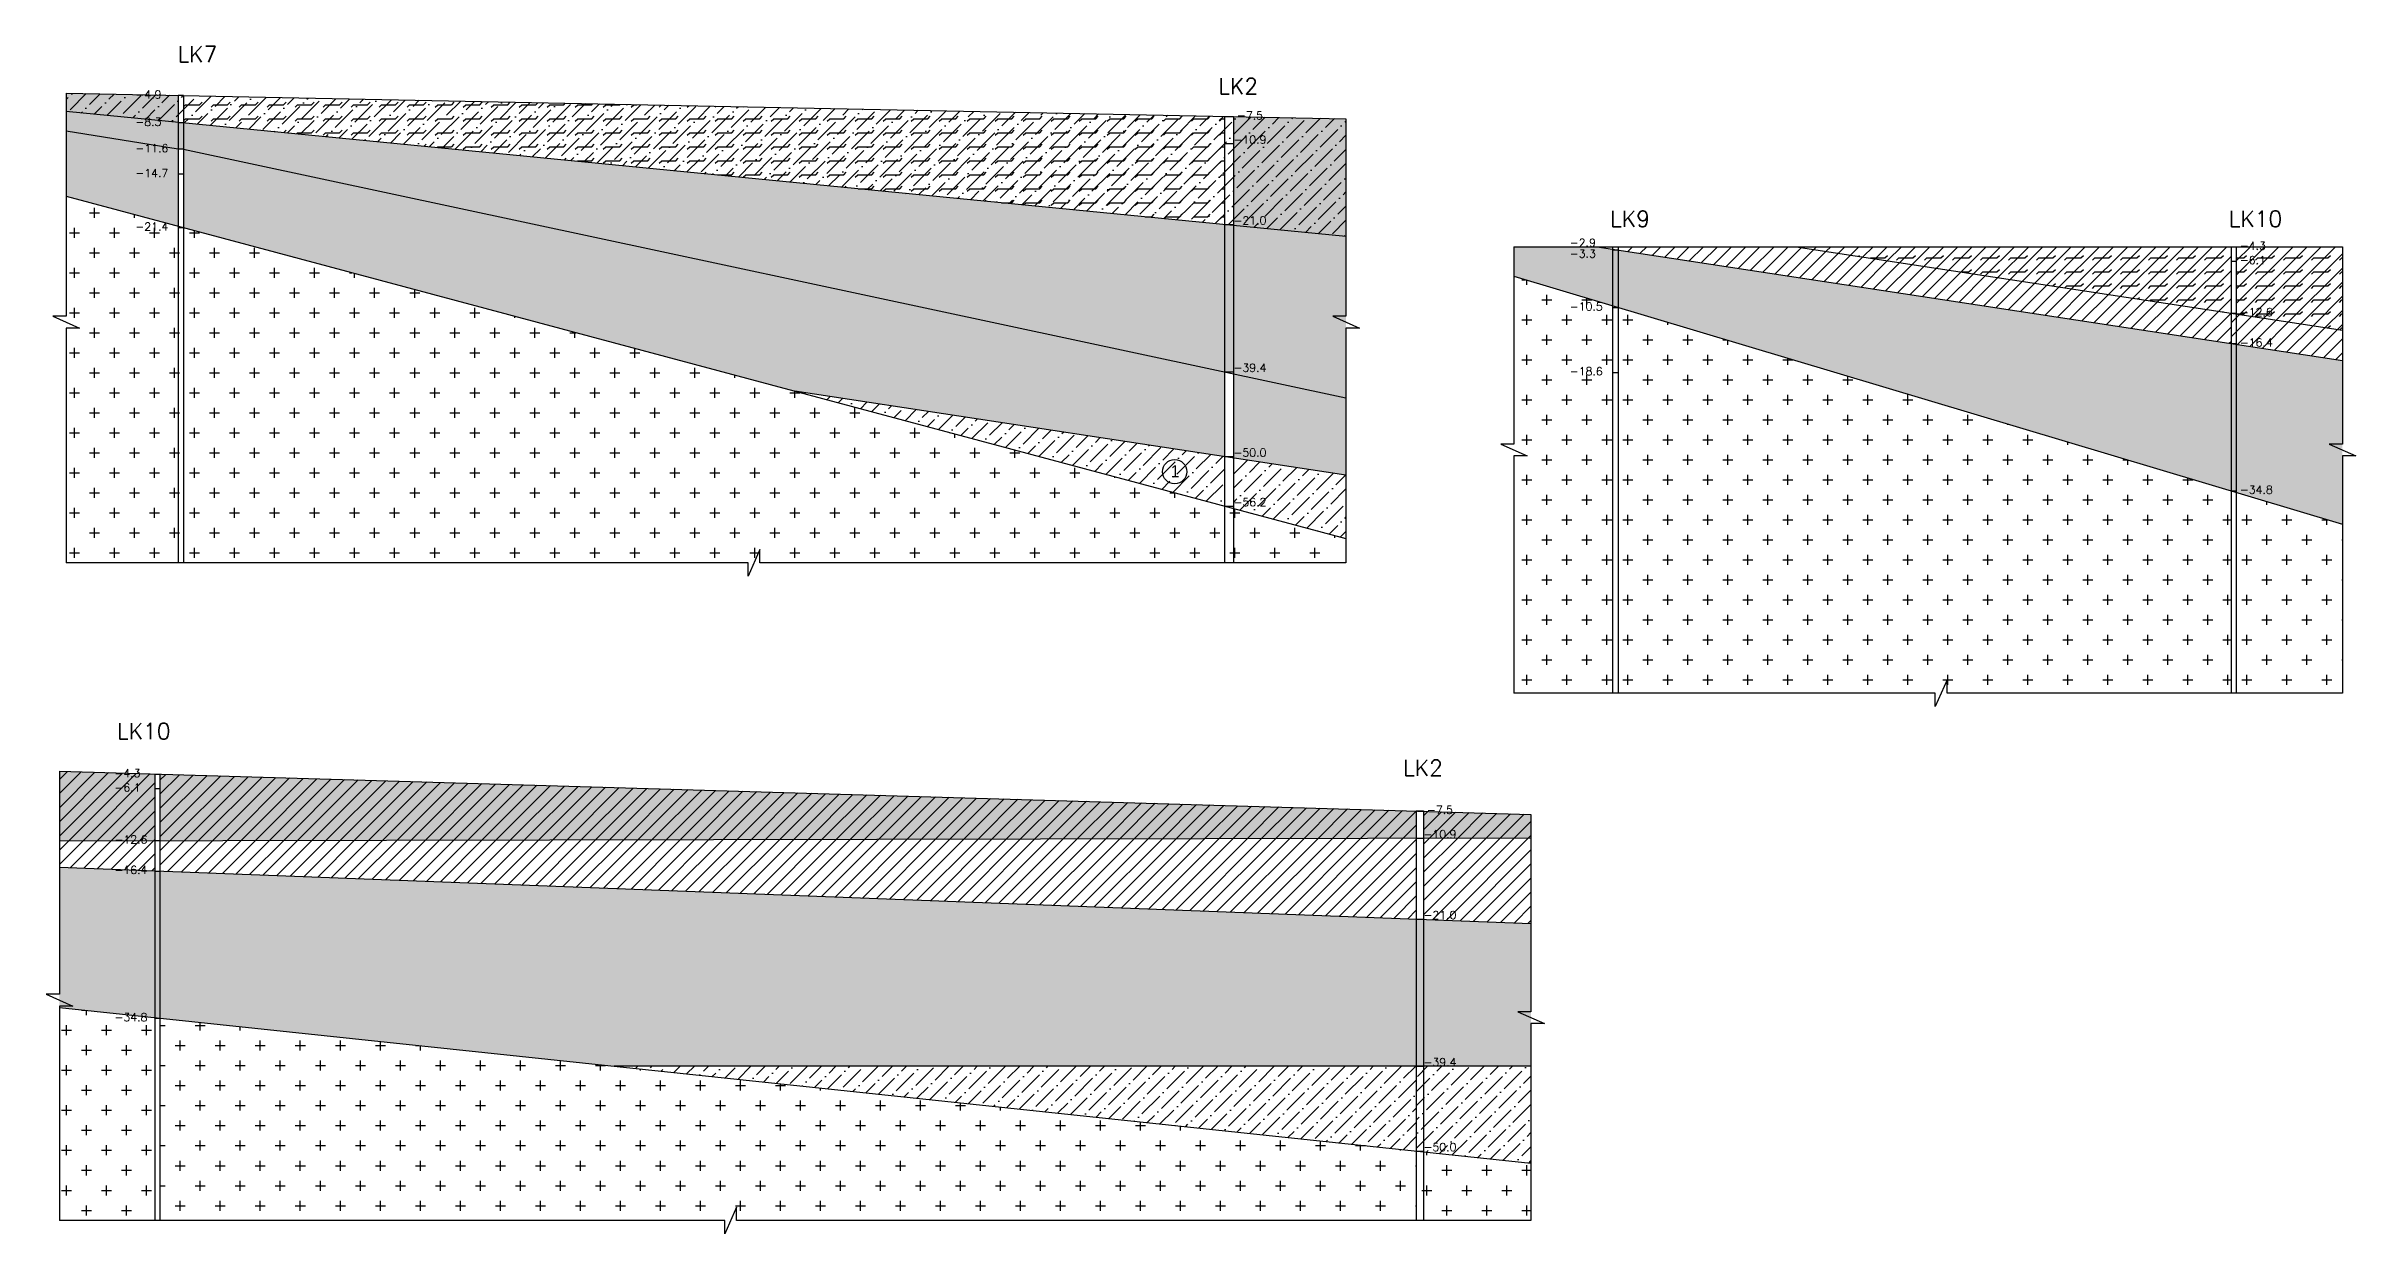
# Model space of a CAD drawing. Header units: millimetres. Extents: x 501029 to 503193, y 1805862 to 1807132.
# Drawn here: x 502878.6 to 503167.2, y 1805876.8 to 1806025.2 of the extents above; entities that cross this region are included whole.
import ezdxf

# ---------------------------------------------------------------- set-up
doc = ezdxf.new("R2010")
doc.units = ezdxf.units.MM
doc.header["$LTSCALE"] = 12
doc.header["$MEASUREMENT"] = 0
doc.layers.add('A1TITLE', color=7, linetype='CONTINUOUS')
doc.layers.add('BOREHOLE', color=7, linetype='CONTINUOUS')
doc.styles.add('SMALL', font='Vnavan.ttf', dxfattribs={"height": 2})
doc.styles.get("Standard").update_dxf_attribs({"font": 'romans.shx'})
pattern_1 = [(45, (37.2219, -422.1938), (-0.8838834765, 0.8838834765), [])]
pattern_2 = [(0, (44.0111, -440.6137), (0, 1.75), [1.75, -1.75]), (45, (45.7611, -440.6137), (1e-16, 1.7499999971), [0.4375, -1.599873737, 0.4375, -2.474873737])]
pattern_3 = [(37.5, (44.0111, -440.6137), (-0.0629933581, 1.926823769), [0, -1.52, 0, -1.7, 0, -1.625]), (7.5, (44.0111, -440.6137), (1.7697767053, 2.8221460652), [0, -0.82, 0, -1.37, 0, -0.525]), (327.5, (42.7811, -440.6137), (3.1141418618, 0.0056590535), [0, -0.5, 0, -1.8, 0, -2.35]), (317.5, (42.7811, -440.6137), (3.0061266046, 0.877675565), [0, -0.25, 0, -1.18, 0, -1.35])]
pattern_4 = [(0, (44.0111, -440.6137), (2.5, 2.5), [1.25, -3.75]), (90, (44.6361, -441.2387), (-2.5, 2.5), [1.25, -3.75])]
pattern_5 = [(45, (44.0111, -440.6137), (0.6629126074, 2.4306795603), [3.125, -0.625, 0, -0.625])]
pattern_6 = [(45, (48.1252, -461.501), (-0.8838834765, 0.8838834765), [])]
pattern_7 = [(45, (40.4985, -461.501), (-0.8838834765, 0.8838834765), [])]
pattern_8 = [(45, (40.4985, -432.7765), (-0.8838834765, 0.8838834765), [])]

msp = doc.modelspace()

# ---------------------------------------------------------------- hatches: boundary and pattern name
at = {"layer": 'BOREHOLE', "linetype": 'Continuous'}
h = msp.add_hatch(dxfattribs=at)
h.set_pattern_fill('ANSI36', color=8, scale=10, style=0)
h.set_pattern_definition(pattern_5)
h.paths.add_polyline_path([(502895.1, 1806015.69), (502895.1, 1806019.04), (502881.08, 1806019.32), (502881.08, 1806017.06)])
h.paths.add_polyline_path([(502895.75, 1806019.02), (502895.1, 1806019.02), (502895.1, 1806015.69), (502895.75, 1806015.62)])
h.paths.add_polyline_path([(503025.83, 1806002.92), (503026.97, 1806002.92), (503026.97, 1806013.02), (503025.83, 1806013.02)])
h.paths.add_polyline_path([(503041.03, 1806016.12), (503026.97, 1806016.4), (503026.97, 1806002.81), (503041.03, 1806001.44)])
h.paths.add_polyline_path([(503025.83, 1806013.02), (503026.97, 1806013.02), (503026.97, 1806016.4), (503025.83, 1806016.42)])
h.paths.add_polyline_path([(502889.67, 1806015), (502893.46, 1806015), (502893.46, 1806016.5), (502889.67, 1806016.5)], flags=9)
h.paths.add_polyline_path([(502889.67, 1806018.4), (502893.41, 1806018.4), (502893.41, 1806019.9), (502889.67, 1806019.9)], flags=9)
h.paths.add_polyline_path([(503026.91, 1806002.67), (503031.65, 1806002.67), (503031.65, 1806004.17), (503026.91, 1806004.17)], flags=9)
h.paths.add_polyline_path([(503026.91, 1806012.77), (503031.6, 1806012.77), (503031.6, 1806014.27), (503026.91, 1806014.27)], flags=9)
h.paths.add_polyline_path([(503027.34, 1806015.8), (503031.13, 1806015.8), (503031.13, 1806017.3), (503027.34, 1806017.3)], flags=9)
h = msp.add_hatch(dxfattribs=at)
h.set_pattern_fill('FLEX', color=8, scale=7, style=0)
h.set_pattern_definition(pattern_2)
h.paths.add_polyline_path([(502881.08, 1806019.32), (502881.08, 1806017.06), (502895.1, 1806015.69), (502895.1, 1806019.04)])
h.paths.add_polyline_path([(503026.97, 1806016.4), (503026.97, 1806002.81), (503041.03, 1806001.44), (503041.03, 1806016.12)])
h.paths.add_polyline_path([(502889.67, 1806015), (502893.46, 1806015), (502893.46, 1806016.5), (502889.67, 1806016.5)], flags=9)
h.paths.add_polyline_path([(502889.67, 1806018.4), (502893.41, 1806018.4), (502893.41, 1806019.9), (502889.67, 1806019.9)], flags=9)
h.paths.add_polyline_path([(503026.91, 1806002.67), (503031.65, 1806002.67), (503031.65, 1806004.17), (503026.91, 1806004.17)], flags=9)
h.paths.add_polyline_path([(503026.91, 1806012.77), (503031.6, 1806012.77), (503031.6, 1806014.27), (503026.91, 1806014.27)], flags=9)
h.paths.add_polyline_path([(503027.34, 1806015.8), (503031.13, 1806015.8), (503031.13, 1806017.3), (503027.34, 1806017.3)], flags=9)
h = msp.add_hatch(dxfattribs=at)
h.set_pattern_fill('AR-SAND', color=8, style=0)
h.set_pattern_definition(pattern_3)
h.paths.add_polyline_path([(502881.08, 1806017.06), (502881.08, 1806014.56), (502895.1, 1806012.32), (502895.1, 1806015.69)])
h.paths.add_polyline_path([(502895.75, 1806015.62), (502895.1, 1806015.62), (502895.1, 1806012.32), (502895.75, 1806012.32)])
h.paths.add_polyline_path([(503025.83, 1805984.52), (503026.97, 1805984.52), (503026.97, 1806002.81), (503025.83, 1806002.92)])
h.paths.add_polyline_path([(503026.97, 1805984.28), (503041.03, 1805981.27), (503041.03, 1806001.44), (503026.97, 1806002.81)])
h.paths.add_polyline_path([(502889.67, 1806011.7), (502894.41, 1806011.7), (502894.41, 1806013.2), (502889.67, 1806013.2)], flags=9)
h.paths.add_polyline_path([(502889.67, 1806015), (502893.46, 1806015), (502893.46, 1806016.5), (502889.67, 1806016.5)], flags=24)
h.paths.add_polyline_path([(503026.91, 1805984.27), (503031.7, 1805984.27), (503031.7, 1805985.77), (503026.91, 1805985.77)], flags=9)
h = msp.add_hatch(dxfattribs=at)
h.set_pattern_fill('FLEX', color=8, scale=7, style=0)
h.set_pattern_definition(pattern_2)
h.paths.add_polyline_path([(503025.83, 1806002.92), (503025.83, 1806016.42), (502895.75, 1806019.02), (502895.75, 1806015.62)])
h = msp.add_hatch(dxfattribs=at)
h.set_pattern_fill('ANSI36', color=8, scale=10, style=0)
h.set_pattern_definition(pattern_5)
h.paths.add_polyline_path([(502895.75, 1806019.02), (502895.75, 1806015.62), (503025.83, 1806002.92), (503025.83, 1806016.42)])
h = msp.add_hatch(dxfattribs=at)
h.set_pattern_fill('AR-SAND', color=8, style=0)
h.set_pattern_definition(pattern_3)
h.paths.add_polyline_path([(502895.1, 1806002.7), (502895.1, 1806012.32), (502881.08, 1806014.56), (502881.08, 1806006.45)])
h.paths.add_polyline_path([(502895.75, 1806012.32), (502895.75, 1806002.52), (502972.14, 1805982.09), (503025.83, 1805973.92), (503025.83, 1805984.52)])
h.paths.add_polyline_path([(503026.97, 1805984.28), (503026.97, 1805973.75), (503041.03, 1805971.61), (503041.03, 1805981.27)])
h.paths.add_polyline_path([(502889.67, 1806001.9), (502894.46, 1806001.9), (502894.46, 1806003.4), (502889.67, 1806003.4)], flags=9)
h.paths.add_polyline_path([(502889.67, 1806008.6), (502894.41, 1806008.6), (502894.41, 1806010.1), (502889.67, 1806010.1)], flags=24)
h.paths.add_polyline_path([(502889.67, 1806011.7), (502894.41, 1806011.7), (502894.41, 1806013.2), (502889.67, 1806013.2)], flags=24)
h.paths.add_polyline_path([(503026.91, 1805973.67), (503031.65, 1805973.67), (503031.65, 1805975.17), (503026.91, 1805975.17)], flags=9)
h = msp.add_hatch(dxfattribs=at)
h.set_pattern_fill('AR-SAND', color=8, style=0)
h.set_pattern_definition(pattern_3)
h.paths.add_polyline_path([(502895.75, 1806015.62), (502895.75, 1806012.32), (503025.83, 1805984.52), (503025.83, 1806002.92)])
h = msp.add_hatch(dxfattribs=at)
h.set_pattern_fill('CROSS', color=8, scale=10, style=0)
h.set_pattern_definition(pattern_4)
h.paths.add_polyline_path([(502895.1, 1806002.7), (502881.08, 1806006.45), (502881.08, 1805960.63), (502895.1, 1805960.63)])
h.paths.add_polyline_path([(502895.1, 1805960.63), (502895.75, 1805960.63), (502895.75, 1806002.52), (502895.1, 1806002.52)])
h.paths.add_polyline_path([(503025.83, 1805960.63), (503026.97, 1805960.63), (503026.97, 1805967.42), (503025.83, 1805967.72)])
h.paths.add_polyline_path([(503041.03, 1805960.63), (503041.03, 1805963.66), (503026.97, 1805967.42), (503026.97, 1805960.63)])
h.paths.add_polyline_path([(502889.67, 1806001.9), (502894.46, 1806001.9), (502894.46, 1806003.4), (502889.67, 1806003.4)], flags=24)
h = msp.add_hatch(dxfattribs=at)
h.set_pattern_fill('CROSS', color=8, scale=10, style=0)
h.set_pattern_definition(pattern_4)
h.paths.add_polyline_path([(502895.75, 1806002.52), (502895.75, 1805960.63), (503025.83, 1805960.63), (503025.83, 1805967.72)])
h = msp.add_hatch(dxfattribs=at)
h.set_pattern_fill('AR-SAND', color=8, style=0)
h.set_pattern_definition([(37.5, (40.4985, -461.501), (-0.0629933581, 1.926823769), [0, -1.52, 0, -1.7, 0, -1.625]), (7.5, (40.4985, -461.501), (1.7697767053, 2.8221460652), [0, -0.82, 0, -1.37, 0, -0.525]), (327.5, (39.2685, -461.501), (3.1141418618, 0.0056590535), [0, -0.5, 0, -1.8, 0, -2.35]), (317.5, (39.2685, -461.501), (3.0061266046, 0.877675565), [0, -0.25, 0, -1.18, 0, -1.35])])
h.paths.add_polyline_path([(503062.02, 1806000.14), (503062.02, 1805996.44), (503074.33, 1805992.75), (503074.33, 1805999.85), (503072.44, 1806000.14)])
h.paths.add_polyline_path([(503152.3, 1805969.44), (503165.56, 1805965.47), (503165.56, 1805985.91), (503152.3, 1805987.93)])
h.paths.add_polyline_path([(503151.64, 1805969.64), (503152.3, 1805969.64), (503152.3, 1805987.93), (503151.64, 1805988.04)])
h.paths.add_polyline_path([(503075.06, 1805999.74), (503074.33, 1805999.74), (503074.33, 1805992.75), (503075.06, 1805992.54)])
h.paths.add_polyline_path([(503068.94, 1805991.92), (503073.67, 1805991.92), (503073.67, 1805993.42), (503068.94, 1805993.42)], flags=9)
h.paths.add_polyline_path([(503068.94, 1805998.52), (503072.72, 1805998.52), (503072.72, 1806000.02), (503068.94, 1806000.02)], flags=24)
h.paths.add_polyline_path([(503152.68, 1805969.02), (503157.41, 1805969.02), (503157.41, 1805970.52), (503152.68, 1805970.52)], flags=25)
h = msp.add_hatch(dxfattribs=at)
h.set_pattern_fill('ANSI31', color=8, scale=10, style=0)
h.set_pattern_definition(pattern_6)
h.paths.add_polyline_path([(503151.64, 1805988.04), (503151.64, 1805991.84), (503097.31, 1806000.14), (503075.06, 1806000.14), (503075.06, 1805999.74)])
h = msp.add_hatch(dxfattribs=at)
h.set_pattern_fill('AR-SAND', color=8, style=0)
h.set_pattern_definition([(37.5, (48.1252, -461.501), (-0.0629933581, 1.926823769), [0, -1.52, 0, -1.7, 0, -1.625]), (7.5, (48.1252, -461.501), (1.7697767053, 2.8221460652), [0, -0.82, 0, -1.37, 0, -0.525]), (327.5, (46.8952, -461.501), (3.1141418618, 0.0056590535), [0, -0.5, 0, -1.8, 0, -2.35]), (317.5, (46.8952, -461.501), (3.0061266046, 0.877675565), [0, -0.25, 0, -1.18, 0, -1.35])])
h.paths.add_polyline_path([(503151.64, 1805969.64), (503151.64, 1805988.04), (503075.06, 1805999.74), (503075.06, 1805992.54)])
h = msp.add_hatch(dxfattribs=at)
h.set_pattern_fill('FLEX', color=8, scale=7, style=0)
h.set_pattern_definition([(0, (48.1252, -461.501), (0, 1.75), [1.75, -1.75]), (45, (49.8752, -461.501), (1e-16, 1.7499999971), [0.4375, -1.599873737, 0.4375, -2.474873737])])
h.paths.add_polyline_path([(503151.64, 1805991.84), (503151.64, 1806000.14), (503097.31, 1806000.14)])
h = msp.add_hatch(dxfattribs=at)
h.set_pattern_fill('ANSI31', color=8, scale=10, style=0)
h.set_pattern_definition(pattern_6)
h.paths.add_polyline_path([(503097.31, 1806000.14), (503151.64, 1805991.84), (503151.64, 1806000.14)])
h = msp.add_hatch(dxfattribs=at)
h.set_pattern_fill('ANSI31', color=8, scale=10, style=0)
h.set_pattern_definition(pattern_7)
h.paths.add_polyline_path([(503165.56, 1806000.14), (503152.3, 1806000.14), (503152.3, 1805991.73), (503165.56, 1805989.71)])
h.paths.add_polyline_path([(503152.68, 1805991.22), (503157.41, 1805991.22), (503157.41, 1805992.72), (503152.68, 1805992.72)], flags=25)
h.paths.add_polyline_path([(503152.68, 1805997.72), (503156.18, 1805997.72), (503156.18, 1805999.22), (503152.68, 1805999.22)], flags=24)
h.paths.add_polyline_path([(503152.68, 1805999.52), (503156.46, 1805999.52), (503156.46, 1806001.02), (503152.68, 1806001.02)], flags=9)
h = msp.add_hatch(dxfattribs=at)
h.set_pattern_fill('FLEX', color=8, scale=7, style=0)
h.set_pattern_definition([(0, (40.4985, -461.501), (0, 1.75), [1.75, -1.75]), (45, (42.2485, -461.501), (1e-16, 1.7499999971), [0.4375, -1.599873737, 0.4375, -2.474873737])])
h.paths.add_polyline_path([(503152.3, 1806000.14), (503152.3, 1805991.73), (503165.56, 1805989.71), (503165.56, 1806000.14)])
h.paths.add_polyline_path([(503152.68, 1805991.22), (503157.41, 1805991.22), (503157.41, 1805992.72), (503152.68, 1805992.72)], flags=25)
h.paths.add_polyline_path([(503152.68, 1805997.72), (503156.18, 1805997.72), (503156.18, 1805999.22), (503152.68, 1805999.22)], flags=24)
h.paths.add_polyline_path([(503152.68, 1805999.52), (503156.46, 1805999.52), (503156.46, 1806001.02), (503152.68, 1806001.02)], flags=9)
h = msp.add_hatch(dxfattribs=at)
h.set_pattern_fill('CROSS', color=8, scale=10, style=0)
h.set_pattern_definition([(0, (40.4985, -461.501), (2.5, 2.5), [1.25, -3.75]), (90, (41.1235, -462.126), (-2.5, 2.5), [1.25, -3.75])])
h.paths.add_polyline_path([(503062.02, 1805944.35), (503074.33, 1805944.35), (503074.33, 1805992.75), (503062.02, 1805996.44)])
h.paths.add_polyline_path([(503165.56, 1805965.47), (503152.3, 1805969.44), (503152.3, 1805944.35), (503165.56, 1805944.35)])
h.paths.add_polyline_path([(503152.3, 1805969.44), (503151.64, 1805969.64), (503151.64, 1805944.35), (503152.3, 1805944.35)])
h.paths.add_polyline_path([(503075.06, 1805984.44), (503074.33, 1805984.44), (503074.33, 1805944.35), (503075.06, 1805944.35)])
h.paths.add_polyline_path([(503068.94, 1805983.82), (503073.67, 1805983.82), (503073.67, 1805985.32), (503068.94, 1805985.32)], flags=24)
h.paths.add_polyline_path([(503068.94, 1805991.92), (503073.67, 1805991.92), (503073.67, 1805993.42), (503068.94, 1805993.42)], flags=24)
h = msp.add_hatch(dxfattribs=at)
h.set_pattern_fill('CROSS', color=8, scale=10, style=0)
h.set_pattern_definition([(0, (48.1252, -461.501), (2.5, 2.5), [1.25, -3.75]), (90, (48.7502, -462.126), (-2.5, 2.5), [1.25, -3.75])])
h.paths.add_polyline_path([(503075.06, 1805992.54), (503075.06, 1805944.35), (503151.64, 1805944.35), (503151.64, 1805969.64)])
h = msp.add_hatch(dxfattribs=at)
h.set_pattern_fill('ANSI31', color=8, scale=10, style=0)
h.set_pattern_definition(pattern_7)
h.paths.add_polyline_path([(503152.3, 1805991.73), (503152.3, 1805987.93), (503165.56, 1805985.91), (503165.56, 1805989.71)])
h.paths.add_polyline_path([(503151.64, 1805988.04), (503152.3, 1805988.04), (503152.3, 1805991.73), (503151.64, 1805991.84)])
h.paths.add_polyline_path([(503152.68, 1805987.42), (503157.46, 1805987.42), (503157.46, 1805988.92), (503152.68, 1805988.92)], flags=25)
h = msp.add_hatch(dxfattribs=at)
h.set_pattern_fill('ANSI36', color=8, scale=10, style=0)
h.set_pattern_definition(pattern_5)
h.paths.add_polyline_path([(502972.14, 1805982.09), (503025.83, 1805967.72), (503025.83, 1805973.92)])
h.paths.add_polyline_path([(503041.03, 1805963.66), (503041.03, 1805971.61), (503026.97, 1805973.75), (503026.97, 1805967.42)])
h.paths.add_polyline_path([(503026.91, 1805967.47), (503031.65, 1805967.47), (503031.65, 1805968.97), (503026.91, 1805968.97)], flags=9)
h = msp.add_hatch(dxfattribs=at)
h.set_pattern_fill('FLEX', color=8, scale=7, style=0)
h.set_pattern_definition([(0, (40.4985, -432.7765), (0, 1.75), [1.75, -1.75]), (45, (42.2485, -432.7765), (1e-16, 1.7499999971), [0.4375, -1.599873737, 0.4375, -2.474873737])])
h.paths.add_polyline_path([(502892.18, 1805925.93), (502892.18, 1805934.25), (502880.24, 1805934.6), (502880.24, 1805925.91)])
h.paths.add_polyline_path([(503050.72, 1805929.6), (503050.72, 1805926.23), (503064.15, 1805926.26), (503064.15, 1805929.21)])
h.paths.add_polyline_path([(502887.06, 1805933.61), (502890.85, 1805933.61), (502890.85, 1805935.11), (502887.06, 1805935.11)], flags=9)
h.paths.add_polyline_path([(502887.06, 1805931.81), (502890.56, 1805931.81), (502890.56, 1805933.31), (502887.06, 1805933.31)], flags=24)
h.paths.add_polyline_path([(502887.06, 1805925.31), (502891.8, 1805925.31), (502891.8, 1805926.81), (502887.06, 1805926.81)], flags=9)
h.paths.add_polyline_path([(503050.66, 1805925.98), (503055.35, 1805925.98), (503055.35, 1805927.48), (503050.66, 1805927.48)], flags=9)
h.paths.add_polyline_path([(503051.09, 1805929.01), (503054.88, 1805929.01), (503054.88, 1805930.51), (503051.09, 1805930.51)], flags=9)
h = msp.add_hatch(dxfattribs=at)
h.set_pattern_fill('ANSI31', color=8, scale=10, style=0)
h.set_pattern_definition(pattern_8)
h.paths.add_polyline_path([(502892.18, 1805925.93), (502892.18, 1805934.25), (502880.24, 1805934.6), (502880.24, 1805925.91)])
h.paths.add_polyline_path([(503064.15, 1805926.26), (503064.15, 1805929.21), (503050.72, 1805929.6), (503050.72, 1805926.23)])
h.paths.add_polyline_path([(502887.06, 1805933.61), (502890.85, 1805933.61), (502890.85, 1805935.11), (502887.06, 1805935.11)], flags=9)
h.paths.add_polyline_path([(502887.06, 1805931.81), (502890.56, 1805931.81), (502890.56, 1805933.31), (502887.06, 1805933.31)], flags=24)
h.paths.add_polyline_path([(502887.06, 1805925.31), (502891.8, 1805925.31), (502891.8, 1805926.81), (502887.06, 1805926.81)], flags=9)
h.paths.add_polyline_path([(503050.66, 1805925.98), (503055.35, 1805925.98), (503055.35, 1805927.48), (503050.66, 1805927.48)], flags=9)
h.paths.add_polyline_path([(503051.09, 1805929.01), (503054.88, 1805929.01), (503054.88, 1805930.51), (503051.09, 1805930.51)], flags=9)
h = msp.add_hatch(dxfattribs=at)
h.set_pattern_fill('ANSI31', color=8, scale=10, style=0)
h.set_pattern_definition(pattern_1)
h.paths.add_polyline_path([(502892.81, 1805934.23), (502892.81, 1805925.93), (503049.81, 1805926.23), (503049.81, 1805929.63)])
h = msp.add_hatch(dxfattribs=at)
h.set_pattern_fill('FLEX', color=8, scale=7, style=0)
h.set_pattern_definition([(0, (37.2219, -422.1938), (0, 1.75), [1.75, -1.75]), (45, (38.9719, -422.1938), (1e-16, 1.7499999971), [0.4375, -1.599873737, 0.4375, -2.474873737])])
h.paths.add_polyline_path([(503049.81, 1805926.23), (503049.81, 1805929.63), (502892.81, 1805934.23), (502892.81, 1805925.93)])
h = msp.add_hatch(dxfattribs=at)
h.set_pattern_fill('ANSI31', color=8, scale=10, style=0)
h.set_pattern_definition(pattern_8)
h.paths.add_polyline_path([(503050.72, 1805926.23), (503050.72, 1805916.1), (503064.15, 1805915.58), (503064.15, 1805926.26)])
h.paths.add_polyline_path([(502880.24, 1805922.61), (502892.18, 1805922.16), (502892.18, 1805925.93), (502880.24, 1805925.91)])
h.paths.add_polyline_path([(503050.66, 1805915.88), (503055.4, 1805915.88), (503055.4, 1805917.38), (503050.66, 1805917.38)], flags=9)
h.paths.add_polyline_path([(503050.66, 1805925.98), (503055.35, 1805925.98), (503055.35, 1805927.48), (503050.66, 1805927.48)], flags=9)
h.paths.add_polyline_path([(502887.06, 1805925.31), (502891.8, 1805925.31), (502891.8, 1805926.81), (502887.06, 1805926.81)], flags=9)
h.paths.add_polyline_path([(502887.06, 1805921.51), (502891.85, 1805921.51), (502891.85, 1805923.01), (502887.06, 1805923.01)], flags=9)
h = msp.add_hatch(dxfattribs=at)
h.set_pattern_fill('ANSI31', color=8, scale=10, style=0)
h.set_pattern_definition(pattern_1)
h.paths.add_polyline_path([(503049.81, 1805916.13), (503049.81, 1805926.23), (502892.81, 1805925.93), (502892.81, 1805922.13)])
h = msp.add_hatch(dxfattribs=at)
h.set_pattern_fill('AR-SAND', color=8, style=0)
h.set_pattern_definition([(37.5, (40.4985, -432.7765), (-0.0629933581, 1.926823769), [0, -1.52, 0, -1.7, 0, -1.625]), (7.5, (40.4985, -432.7765), (1.7697767053, 2.8221460652), [0, -0.82, 0, -1.37, 0, -0.525]), (327.5, (39.2685, -432.7765), (3.1141418618, 0.0056590535), [0, -0.5, 0, -1.8, 0, -2.35]), (317.5, (39.2685, -432.7765), (3.0061266046, 0.877675565), [0, -0.25, 0, -1.18, 0, -1.35])])
h.paths.add_polyline_path([(502880.24, 1805905.06), (502892.18, 1805903.8), (502892.18, 1805922.16), (502880.24, 1805922.61)])
h.paths.add_polyline_path([(502892.18, 1805903.8), (502892.81, 1805903.73), (502892.81, 1805922.13), (502892.18, 1805922.13)])
h.paths.add_polyline_path([(503050.72, 1805916.1), (503049.81, 1805916.13), (503049.81, 1805897.73), (503050.72, 1805897.73)])
h.paths.add_polyline_path([(503064.15, 1805915.58), (503050.72, 1805916.1), (503050.72, 1805897.73), (503064.15, 1805897.73)])
h.paths.add_polyline_path([(502887.06, 1805921.51), (502891.85, 1805921.51), (502891.85, 1805923.01), (502887.06, 1805923.01)], flags=9)
h.paths.add_polyline_path([(502887.06, 1805903.11), (502891.8, 1805903.11), (502891.8, 1805904.61), (502887.06, 1805904.61)], flags=9)
h.paths.add_polyline_path([(503050.66, 1805897.48), (503055.44, 1805897.48), (503055.44, 1805898.98), (503050.66, 1805898.98)], flags=9)
h = msp.add_hatch(dxfattribs=at)
h.set_pattern_fill('AR-SAND', color=8, style=0)
h.set_pattern_definition([(37.5, (37.2219, -422.1938), (-0.0629933581, 1.926823769), [0, -1.52, 0, -1.7, 0, -1.625]), (7.5, (37.2219, -422.1938), (1.7697767053, 2.8221460652), [0, -0.82, 0, -1.37, 0, -0.525]), (327.5, (35.9919, -422.1938), (3.1141418618, 0.0056590535), [0, -0.5, 0, -1.8, 0, -2.35]), (317.5, (35.9919, -422.1938), (3.0061266046, 0.877675565), [0, -0.25, 0, -1.18, 0, -1.35])])
h.paths.add_polyline_path([(502892.81, 1805922.13), (502892.81, 1805903.73), (502949.56, 1805897.73), (503049.81, 1805897.73), (503049.81, 1805916.13)])
h = msp.add_hatch(dxfattribs=at)
h.set_pattern_fill('CROSS', color=8, scale=10, style=0)
h.set_pattern_definition([(0, (40.4985, -432.7765), (2.5, 2.5), [1.25, -3.75]), (90, (41.1235, -433.4015), (-2.5, 2.5), [1.25, -3.75])])
h.paths.add_polyline_path([(502880.24, 1805878.44), (502892.18, 1805878.44), (502892.18, 1805903.8), (502880.24, 1805905.06)])
h.paths.add_polyline_path([(503064.15, 1805878.44), (503064.15, 1805885.61), (503050.72, 1805887.04), (503050.72, 1805878.44)])
h.paths.add_polyline_path([(503049.81, 1805878.44), (503050.72, 1805878.44), (503050.72, 1805887.04), (503049.81, 1805887.13)])
h.paths.add_polyline_path([(502892.81, 1805903.73), (502892.18, 1805903.73), (502892.18, 1805878.44), (502892.81, 1805878.44)])
h.paths.add_polyline_path([(502887.06, 1805903.11), (502891.8, 1805903.11), (502891.8, 1805904.61), (502887.06, 1805904.61)], flags=24)
h = msp.add_hatch(dxfattribs=at)
h.set_pattern_fill('CROSS', color=8, scale=10, style=0)
h.set_pattern_definition([(0, (37.2219, -422.1938), (2.5, 2.5), [1.25, -3.75]), (90, (37.8469, -422.8188), (-2.5, 2.5), [1.25, -3.75])])
h.paths.add_polyline_path([(503049.81, 1805878.44), (503049.81, 1805887.13), (502892.81, 1805903.73), (502892.81, 1805878.44)])
h = msp.add_hatch(dxfattribs=at)
h.set_pattern_fill('ANSI36', color=8, scale=10, style=0)
h.set_pattern_definition([(45, (40.4985, -432.7765), (0.6629126074, 2.4306795603), [3.125, -0.625, 0, -0.625])])
h.paths.add_polyline_path([(503064.15, 1805885.61), (503064.15, 1805897.73), (503050.72, 1805897.73), (503050.72, 1805887.04)])
h.paths.add_polyline_path([(503049.81, 1805887.13), (503050.72, 1805887.13), (503050.72, 1805897.73), (503049.81, 1805897.73)])
h.paths.add_polyline_path([(503050.66, 1805886.88), (503055.4, 1805886.88), (503055.4, 1805888.38), (503050.66, 1805888.38)], flags=9)
h.paths.add_polyline_path([(503050.66, 1805897.48), (503055.44, 1805897.48), (503055.44, 1805898.98), (503050.66, 1805898.98)], flags=9)
h = msp.add_hatch(dxfattribs=at)
h.set_pattern_fill('ANSI36', color=8, scale=10, style=0)
h.set_pattern_definition([(45, (37.2219, -422.1938), (0.6629126074, 2.4306795603), [3.125, -0.625, 0, -0.625])])
h.paths.add_polyline_path([(503049.81, 1805887.13), (503049.81, 1805897.73), (502949.56, 1805897.73)])

# ---------------------------------------------------------------- linework, layer by layer
at = {"layer": 'A1TITLE', "color": 4, "linetype": 'Continuous', "flags": 128}
for points in [[(503041.03, 1805960.63), (502967.79, 1805960.63), (502967.79, 1805962.31), (502966.31, 1805958.99), (502966.31, 1805960.63), (502881.08, 1805960.63)], [(503165.56, 1805944.35), (503116.15, 1805944.35), (503116.15, 1805946.02), (503114.67, 1805942.7), (503114.67, 1805944.35), (503062.02, 1805944.35)], [(503064.15, 1805878.44), (502964.87, 1805878.44), (502964.87, 1805880.11), (502963.39, 1805876.79), (502963.39, 1805878.44), (502880.24, 1805878.44)]]:
    msp.add_lwpolyline(points, dxfattribs=at)
at = {"layer": 'A1TITLE', "linetype": 'Continuous'}
msp.add_circle((503019.62, 1805972.03), 1.51, dxfattribs=at)
at = {"layer": 'BOREHOLE', "linetype": 'Continuous'}
for p, q in [((502881.08, 1806019.32), (503041.03, 1806016.12)), ((502881.08, 1806017.06), (503041.03, 1806001.44)), ((502895.75, 1806019.02), (502895.1, 1806019.02)), ((502895.1, 1806019.02), (502895.1, 1805960.63)), ((502895.75, 1806019.02), (502895.75, 1805960.63)), ((502895.1, 1806012.32), (502881.08, 1806014.56)), ((502895.75, 1806015.62), (502895.1, 1806015.62)), ((503025.83, 1806016.42), (503026.97, 1806016.42)), ((503025.83, 1806016.42), (503025.83, 1805960.63)), ((503026.97, 1806016.42), (503026.97, 1805960.63)), ((502895.75, 1806012.32), (502895.1, 1806012.32)), ((502895.75, 1806012.32), (503041.03, 1805981.27)), ((503025.83, 1806013.02), (503026.97, 1806013.02)), ((502895.75, 1806009.22), (502895.1, 1806009.22)), ((502881.08, 1806006.45), (503041.03, 1805963.66)), ((502895.75, 1806002.52), (502895.1, 1806002.52)), ((503025.83, 1806002.92), (503026.97, 1806002.92)), ((503062.02, 1806000.14), (503165.56, 1806000.14)), ((503072.44, 1806000.14), (503165.56, 1805985.91)), ((503074.33, 1806000.14), (503074.33, 1805944.35)), ((503074.33, 1806000.14), (503075.06, 1806000.14)), ((503074.33, 1805999.74), (503075.06, 1805999.74)), ((503075.06, 1806000.14), (503075.06, 1805944.35)), ((503097.31, 1806000.14), (503165.56, 1805989.71)), ((503151.64, 1806000.14), (503151.64, 1805944.35)), ((503151.64, 1806000.14), (503152.3, 1806000.14)), ((503152.3, 1806000.14), (503152.3, 1805944.35)), ((503151.64, 1805998.34), (503152.3, 1805998.34)), ((503062.02, 1805996.44), (503165.56, 1805965.47)), ((503074.33, 1805992.54), (503075.06, 1805992.54)), ((503151.64, 1805991.84), (503152.3, 1805991.84)), ((503151.64, 1805988.04), (503152.3, 1805988.04)), ((503025.83, 1805984.52), (503026.97, 1805984.52)), ((503074.33, 1805984.44), (503075.06, 1805984.44)), ((503041.03, 1805971.61), (502972.14, 1805982.09)), ((503025.83, 1805973.92), (503026.97, 1805973.92)), ((503151.64, 1805969.64), (503152.3, 1805969.64)), ((503025.83, 1805967.72), (503026.97, 1805967.72)), ((502880.24, 1805934.6), (503064.15, 1805929.21)), ((502892.18, 1805934.23), (502892.18, 1805878.44)), ((502892.18, 1805934.23), (502892.81, 1805934.23)), ((502892.81, 1805934.23), (502892.81, 1805878.44)), ((502892.18, 1805932.43), (502892.81, 1805932.43)), ((503049.81, 1805929.63), (503050.72, 1805929.63)), ((503049.81, 1805929.63), (503049.81, 1805878.44)), ((503050.72, 1805929.63), (503050.72, 1805878.44)), ((502880.24, 1805925.91), (503064.15, 1805926.26)), ((502892.18, 1805925.93), (502892.81, 1805925.93)), ((503049.81, 1805926.23), (503050.72, 1805926.23)), ((502880.24, 1805922.61), (503064.15, 1805915.58)), ((502892.18, 1805922.13), (502892.81, 1805922.13)), ((503049.81, 1805916.13), (503050.72, 1805916.13)), ((502880.24, 1805905.06), (503064.15, 1805885.61)), ((502892.18, 1805903.73), (502892.81, 1805903.73)), ((503064.15, 1805897.73), (502949.56, 1805897.73)), ((503049.81, 1805897.73), (503050.72, 1805897.73)), ((503049.81, 1805887.13), (503050.72, 1805887.13))]:
    msp.add_line(p, q, dxfattribs=at)
at = {"layer": 'BOREHOLE', "color": 4, "linetype": 'Continuous', "flags": 128}
for points in [[(502881.08, 1806019.32), (502881.08, 1805991.46), (502879.43, 1805991.46), (502882.75, 1805989.98), (502881.08, 1805989.98), (502881.08, 1805960.63)], [(503041.03, 1806016.12), (503041.03, 1805991.46), (503039.38, 1805991.46), (503042.7, 1805989.98), (503041.03, 1805989.98), (503041.03, 1805960.63)], [(503062.02, 1806000.14), (503062.02, 1805975.48), (503060.37, 1805975.48), (503063.69, 1805973.99), (503062.02, 1805973.99), (503062.02, 1805944.35)], [(503165.56, 1806000.14), (503165.56, 1805975.48), (503163.91, 1805975.48), (503167.23, 1805973.99), (503165.56, 1805973.99), (503165.56, 1805944.35)], [(502880.24, 1805934.6), (502880.24, 1805906.75), (502878.59, 1805906.75), (502881.91, 1805905.26), (502880.24, 1805905.26), (502880.24, 1805878.44)], [(503064.15, 1805929.21), (503064.15, 1805904.55), (503062.51, 1805904.55), (503065.83, 1805903.07), (503064.15, 1805903.07), (503064.15, 1805878.44)]]:
    msp.add_lwpolyline(points, dxfattribs=at)

# ---------------------------------------------------------------- texts
at = {"layer": 'BOREHOLE', "linetype": 'Continuous'}
for s, height, p in [('LK7', 2, (502895.01, 1806023.2)), ('LK2', 2, (503025.07, 1806019.22)), ('-4.9', 1, (502889.73, 1806018.65)), ('-7.5', 1, (503027.4, 1806016.05)), ('-8.3', 1, (502889.73, 1806015.25)), ('-10.9', 1, (503026.97, 1806013.02)), ('-11.6', 1, (502889.73, 1806011.95)), ('-14.7', 1, (502889.73, 1806008.85)), ('-21.4', 1, (502889.73, 1806002.15)), ('-21.0', 1, (503026.97, 1806002.92)), ('LK9', 2, (503074.05, 1806002.62)), ('LK10', 2, (503151.35, 1806002.62)), ('-2.9', 1, (503069, 1806000.14)), ('-3.3', 1, (503069, 1805998.77)), ('-4.3', 1, (503152.74, 1805999.77)), ('-6.1', 1, (503152.74, 1805997.97)), ('-10.5', 1, (503069, 1805992.17)), ('-12.6', 1, (503152.74, 1805991.47)), ('-16.4', 1, (503152.74, 1805987.67)), ('-39.4', 1, (503026.97, 1805984.52)), ('-18.6', 1, (503069, 1805984.07)), ('-50.0', 1, (503026.97, 1805973.92)), ('-56.2', 1, (503026.97, 1805967.72)), ('-34.8', 1, (503152.74, 1805969.27)), ('LK10', 2, (502887.44, 1805938.61)), ('-4.3', 1, (502887.12, 1805933.86)), ('LK2', 2, (503048.17, 1805934.01)), ('-6.1', 1, (502887.12, 1805932.06)), ('-7.5', 1, (503051.15, 1805929.26)), ('-12.6', 1, (502887.12, 1805925.56)), ('-10.9', 1, (503050.72, 1805926.23)), ('-16.4', 1, (502887.12, 1805921.76)), ('-21.0', 1, (503050.72, 1805916.13)), ('-34.8', 1, (502887.12, 1805903.36)), ('-39.4', 1, (503050.72, 1805897.73)), ('-50.0', 1, (503050.72, 1805887.13))]:
    msp.add_text(s, height=height, dxfattribs=at).set_placement(p)
at = {"layer": 'BOREHOLE', "linetype": 'Continuous', "style": 'SMALL'}
msp.add_text('1', height=1.5, dxfattribs=at).set_placement((503019.12, 1805971.34))

doc.saveas('drawing.dxf')
